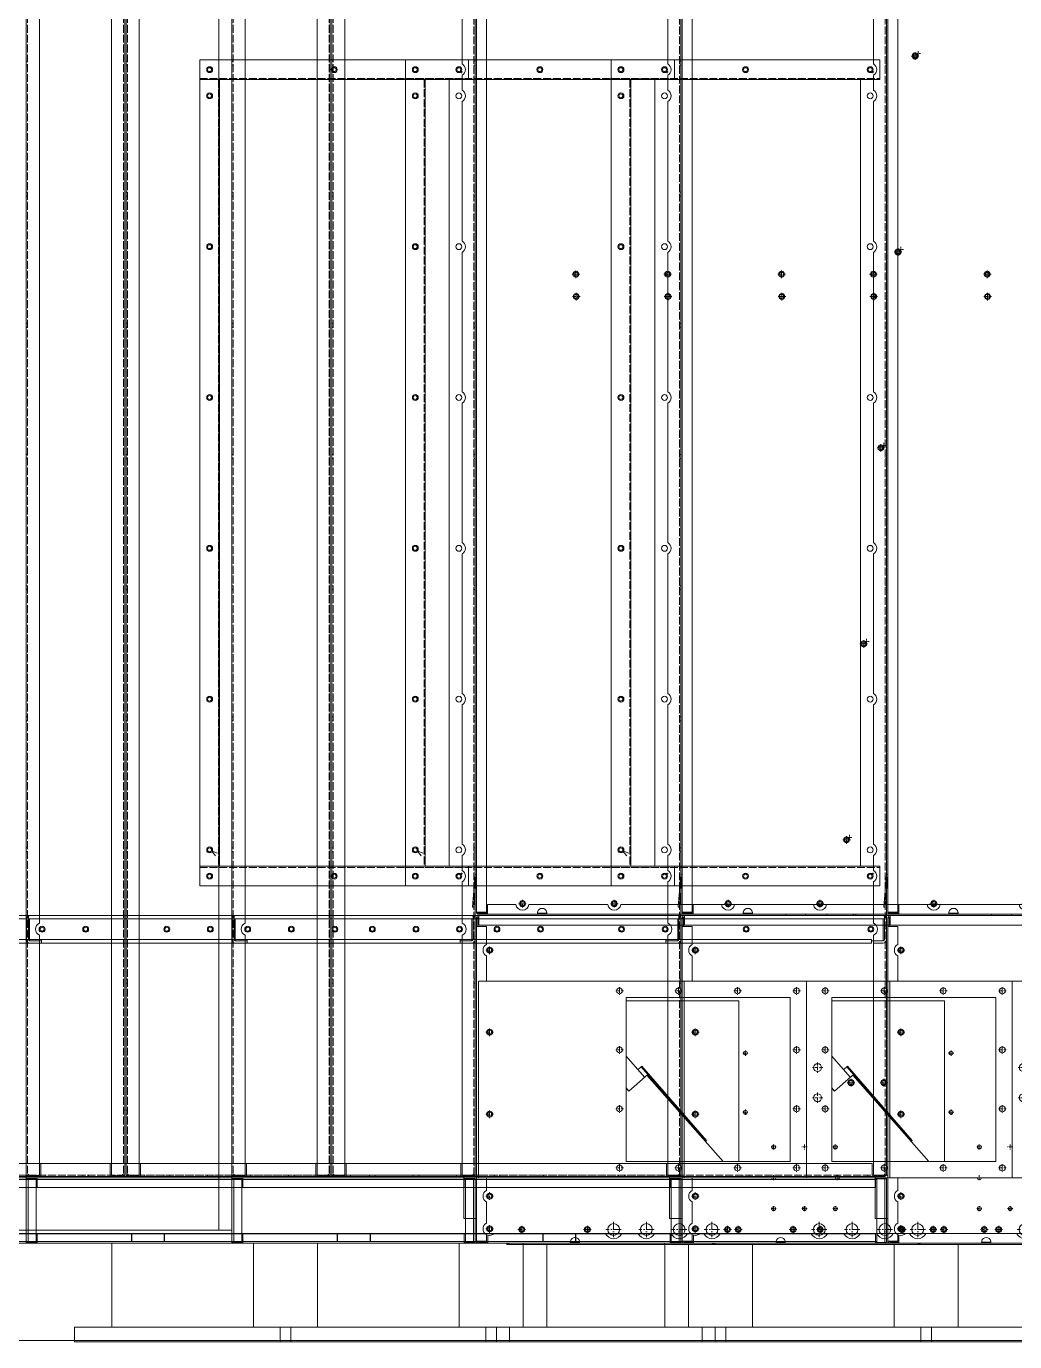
# Model space of a CAD drawing. Header units: millimetres. Extents: x -664082 to 30827, y -141530 to 21962.
# Drawn here: x -656268 to -654761, y -135805 to -133799 of the extents above; entities that cross this region are included whole.
import ezdxf

# ---------------------------------------------------------------- set-up
doc = ezdxf.new("R2010")
doc.units = ezdxf.units.MM
doc.linetypes.add('DASHDOT', pattern=[18.5, 12, -3, 0.5, -3])
doc.linetypes.add('DASHED', pattern=[15, 12, -3])

# ---------------------------------------------------------------- blocks, each defined once
blk = doc.blocks.new('485689')
at = {"color": 7, "lineweight": 13, "ltscale": 0.486}
for p, q in [((183525.3, 30767.5), (183525.3, 30864.7)), ((183528.1, 30767.5), (183528.1, 30864.7)), ((184520.5, 30864.7), (184520.5, 30767.5)), ((184523.3, 30864.7), (184523.3, 30767.5))]:
    blk.add_line(p, q, dxfattribs=at)
at = {"color": 7, "lineweight": 13, "ltscale": 0.014}
for p, q in [((183528.1, 30864.7), (183525.3, 30864.7)), ((183541.9, 30863.3), (183541.9, 30866.1)), ((184506.7, 30863.3), (184506.7, 30866.1)), ((184520.5, 30864.7), (184523.3, 30864.7)), ((183528.1, 30767.5), (183525.3, 30767.5)), ((183541.9, 30768.9), (183541.9, 30766.1)), ((184506.7, 30768.9), (184506.7, 30766.1)), ((184520.5, 30767.5), (184523.3, 30767.5))]:
    blk.add_line(p, q, dxfattribs=at)
at = {"color": 7, "lineweight": 13, "ltscale": 0.004}
for p, q in [((183526.9, 30866.1), (183527.7, 30866.1)), ((184520.9, 30866.1), (184521.7, 30866.1)), ((183527.7, 30766.1), (183526.9, 30766.1)), ((184521.7, 30766.1), (184520.9, 30766.1))]:
    blk.add_line(p, q, dxfattribs=at)
at = {"color": 7, "lineweight": 13, "ltscale": 0.007}
for p, q in [((183526.9, 30864.7), (183526.9, 30866.1)), ((183527.7, 30866.1), (183527.7, 30864.7)), ((184520.9, 30864.7), (184520.9, 30866.1)), ((184521.7, 30864.7), (184521.7, 30866.1)), ((183526.9, 30766.1), (183526.9, 30767.5)), ((183527.7, 30766.1), (183527.7, 30767.5)), ((184520.9, 30767.5), (184520.9, 30766.1)), ((184521.7, 30766.1), (184521.7, 30767.5))]:
    blk.add_line(p, q, dxfattribs=at)
at = {"color": 7, "lineweight": 13, "ltscale": 0.071}
for p, q in [((183541.9, 30866.1), (183527.7, 30866.1)), ((184520.9, 30866.1), (184506.7, 30866.1)), ((183527.7, 30766.1), (183541.9, 30766.1)), ((184506.7, 30766.1), (184520.9, 30766.1))]:
    blk.add_line(p, q, dxfattribs=at)
at = {"color": 7, "lineweight": 13, "ltscale": 0.061}
for p, q in [((183540.3, 30864.7), (183528.1, 30864.7)), ((183541.9, 30863.3), (183541.9, 30851.1)), ((184506.7, 30851.1), (184506.7, 30863.3)), ((184520.5, 30864.7), (184508.3, 30864.7)), ((183528.1, 30767.5), (183540.3, 30767.5)), ((184508.3, 30767.5), (184520.5, 30767.5))]:
    blk.add_line(p, q, dxfattribs=at)
at = {"color": 7, "lineweight": 13, "ltscale": 0.366205}
for p, q in [((183540.3, 30864.7), (183540.3, 30768.9)), ((184508.3, 30781.1), (184508.3, 30864.7))]:
    blk.add_line(p, q, dxfattribs=at)
at = {"color": 7, "lineweight": 13, "ltscale": 0.008}
for p, q in [((183540.3, 30864.5), (183541.9, 30864.5)), ((183540.3, 30863.3), (183541.9, 30863.3)), ((184506.7, 30866.1), (184506.7, 30864.5)), ((184506.7, 30864.5), (184508.3, 30864.5)), ((184506.7, 30863.3), (184508.3, 30863.3)), ((183541.9, 30768.9), (183540.3, 30768.9)), ((183541.9, 30767.7), (183540.3, 30767.7)), ((184508.3, 30768.9), (184506.7, 30768.9)), ((184508.3, 30767.7), (184506.7, 30767.7)), ((184506.7, 30766.1), (184506.7, 30767.7))]:
    blk.add_line(p, q, dxfattribs=at)
at = {"color": 7, "lineweight": 13}
for p, q in [((183541.9, 30866.1), (184506.7, 30866.1)), ((183541.9, 30863.3), (184506.7, 30863.3)), ((184506.7, 30851.1), (183541.9, 30851.1)), ((184506.7, 30768.9), (183541.9, 30768.9)), ((184506.7, 30766.1), (183541.9, 30766.1))]:
    blk.add_line(p, q, dxfattribs=at)
at = {"color": 7, "lineweight": 13, "ltscale": 0.001386}
for p, q in [((183541.9, 30866.1), (183541.9, 30865.8)), ((183541.9, 30766.1), (183541.9, 30766.4))]:
    blk.add_line(p, q, dxfattribs=at)
at = {"color": 7, "lineweight": 13, "ltscale": 0.076206}
for p, q in [((183540.3, 30782.7), (183540.3, 30767.5)), ((184508.3, 30767.5), (184508.3, 30782.7))]:
    blk.add_line(p, q, dxfattribs=at)
at = {"color": 7, "lineweight": 13, "ltscale": 0.05737}
for p, q in [((183541.9, 30780.4), (183541.9, 30768.9)), ((184506.7, 30780.4), (184506.7, 30768.9))]:
    blk.add_line(p, q, dxfattribs=at)
for p, q in [((183541.9, 30780.4), (183999.3, 30780.4)), ((183999.3, 30780.4), (183999.3, 30768.9)), ((184049.3, 30780.4), (184506.7, 30780.4)), ((184049.3, 30780.4), (184049.3, 30768.9))]:
    blk.add_line(p, q)
blk = doc.blocks.new('68679')
at = {"color": 7, "lineweight": 13, "ltscale": 0.0185}
for p, q in [((182651.6, 34840.2), (182651.6, 34855)), ((182654.8, 34840.2), (182654.8, 34855)), ((182651.6, 33867.4), (182651.6, 33882.2)), ((182654.8, 33867.4), (182654.8, 33882.2))]:
    blk.add_line(p, q, dxfattribs=at)
at = {"color": 7, "lineweight": 13, "ltscale": 0.02275}
for p, q in [((182654.8, 34837), (182654.8, 34855.2)), ((182654.8, 33867.2), (182654.8, 33885.4))]:
    blk.add_line(p, q, dxfattribs=at)
at = {"color": 7, "lineweight": 13, "ltscale": 0.042}
for p, q in [((182688.4, 34855.2), (182654.8, 34855.2)), ((182654.8, 33867.2), (182688.4, 33867.2))]:
    blk.add_line(p, q, dxfattribs=at)
at = {"color": 7, "lineweight": 13, "ltscale": 0.041987}
blk.add_line((182654.8, 34855.2), (182688.4, 34855.2), dxfattribs=at)
at = {"color": 7, "lineweight": 13, "ltscale": 0.0395}
for p, q in [((182656.8, 34860.2), (182688.4, 34860.2)), ((182688.4, 34857), (182656.8, 34857)), ((182688.4, 33865.4), (182656.8, 33865.4)), ((182656.8, 33862.2), (182688.4, 33862.2))]:
    blk.add_line(p, q, dxfattribs=at)
at = {"color": 7, "lineweight": 13, "ltscale": 0.004497}
for p, q in [((182692, 34857), (182688.4, 34857)), ((182692, 33865.4), (182688.4, 33865.4))]:
    blk.add_line(p, q, dxfattribs=at)
at = {"color": 7, "lineweight": 13, "ltscale": 0.00225}
for p, q in [((182688.4, 34857), (182688.4, 34855.2)), ((182688.4, 34855.2), (182688.4, 34857)), ((182688.4, 33867.2), (182688.4, 33865.4)), ((182688.4, 33865.4), (182688.4, 33867.2))]:
    blk.add_line(p, q, dxfattribs=at)
at = {"color": 7, "lineweight": 13}
for p, q in [((182688.4, 34855.2), (182688.4, 33867.2)), ((182693.6, 34855), (182693.6, 33867.4)), ((182651.6, 34837), (182651.6, 33885.4)), ((182651.6, 34837), (182651.6, 33885.4)), ((182656.8, 34837), (182656.8, 33885.4))]:
    blk.add_line(p, q, dxfattribs=at)
at = {"color": 7, "lineweight": 13, "ltscale": 0.0022}
for p, q in [((182691.2, 34857), (182692.6, 34858)), ((182691.2, 33865.4), (182692.6, 33864.3))]:
    blk.add_line(p, q, dxfattribs=at)
at = {"color": 7, "lineweight": 13, "ltscale": 0.004}
for p, q in [((182654.8, 34840.2), (182651.6, 34840.2)), ((182654.8, 34837), (182651.6, 34837)), ((182651.6, 33882.2), (182654.8, 33882.2))]:
    blk.add_line(p, q, dxfattribs=at)
at = {"color": 7, "lineweight": 13, "ltscale": 0.003999}
blk.add_line((182651.6, 34837), (182654.8, 34837), dxfattribs=at)
at = {"color": 7, "lineweight": 13, "ltscale": 0.003997}
blk.add_line((182654.8, 34837), (182654.8, 34840.2), dxfattribs=at)
at = {"color": 7, "lineweight": 13, "ltscale": 0.0025}
for p, q in [((182656.8, 34837), (182654.8, 34837)), ((182654.8, 33885.4), (182656.8, 33885.4))]:
    blk.add_line(p, q, dxfattribs=at)
at = {"color": 7, "lineweight": 13, "ltscale": 0.0065}
blk.add_line((182651.6, 33885.4), (182656.8, 33885.4), dxfattribs=at)
at = {"color": 7, "lineweight": 13, "ltscale": 0.004003}
blk.add_line((182654.8, 33882.2), (182654.8, 33885.4), dxfattribs=at)
at = {"color": 7, "lineweight": 13}
for centre in [(182672.6, 34836.2), (182672.6, 34646.2), (182672.6, 34456.2), (182672.6, 34266.2), (182672.6, 34076.2), (182672.6, 33886.2)]:
    blk.add_circle(centre, 3, dxfattribs=at)
for centre, radius, start, end in [((182656.8, 34855), 5.2, 90, 180), ((182656.8, 34855), 2, 90, 174.2609), ((182688.4, 34855), 5.2, 0, 90), ((182656.8, 33867.4), 5.2, 180, 270), ((182656.8, 33867.4), 2, 185.7392, 270), ((182688.4, 33867.4), 5.2, 270, 0)]:
    blk.add_arc(centre, radius, start, end, dxfattribs=at)
for points in [[(182693.6, 34855), (182693.6, 34855.3), (182693.5, 34855.6), (182693.3, 34855.9), (182692.9, 34856.3), (182692.3, 34856.7), (182692.2, 34856.8), (182692.1, 34856.9), (182692, 34857)], [(182693.6, 33867.4), (182693.6, 33867), (182693.5, 33866.7), (182693.3, 33866.4), (182692.9, 33866), (182692.3, 33865.6), (182692.2, 33865.5), (182692.1, 33865.4), (182692, 33865.4)]]:
    blk.add_open_spline(points, degree=5, knots=[0, 0, 0, 0, 0, 0, 6.191357, 6.191357, 6.191357, 7.828222, 7.828222, 7.828222, 7.828222, 7.828222, 7.828222], dxfattribs=at)
blk = doc.blocks.new('3425346')
at = {"color": 7, "lineweight": 13}
for p, q in [((155016.9, 41125), (155426.9, 41125)), ((155016.9, 41095), (155426.9, 41095))]:
    blk.add_line(p, q, dxfattribs=at)
at = {"color": 7, "lineweight": 13, "ltscale": 0.035}
for p, q in [((155016.9, 41122.2), (155016.9, 41125)), ((155426.9, 41122.2), (155426.9, 41125))]:
    blk.add_line(p, q, dxfattribs=at)
at = {"color": 7, "linetype": 'DASHED', "lineweight": 13}
blk.add_line((155016.9, 41123.4), (155426.9, 41123.4), dxfattribs=at)
at = {"color": 7, "lineweight": 13, "ltscale": 0.34}
for p, q in [((155016.9, 41122.2), (155016.9, 41095)), ((155426.9, 41095), (155426.9, 41122.2))]:
    blk.add_line(p, q, dxfattribs=at)
at = {"color": 7, "lineweight": 13}
blk.add_lwpolyline([(155416.2, 41115.3), (155414.3, 41111.8), (155417.7, 41113.9)], dxfattribs=at)
for centre in [(155031.9, 41110), (155221.9, 41110), (155411.9, 41110)]:
    blk.add_circle(centre, 3, dxfattribs=at)
blk = doc.blocks.new('235465')
at = {"color": 7, "lineweight": 13}
for p, q in [((158476.7, 41706.6), (159676.7, 41706.6)), ((159676.7, 41676.6), (158476.7, 41676.6))]:
    blk.add_line(p, q, dxfattribs=at)
at = {"color": 7, "lineweight": 13, "ltscale": 0.014}
for p, q in [((158476.7, 41703.8), (158476.7, 41706.6)), ((159676.7, 41703.8), (159676.7, 41706.6))]:
    blk.add_line(p, q, dxfattribs=at)
at = {"color": 7, "linetype": 'DASHED', "lineweight": 13}
blk.add_line((158476.7, 41705), (159676.7, 41705), dxfattribs=at)
at = {"color": 7, "lineweight": 13, "ltscale": 0.136}
for p, q in [((158476.7, 41703.8), (158476.7, 41676.6)), ((159676.7, 41676.6), (159676.7, 41703.8))]:
    blk.add_line(p, q, dxfattribs=at)
at = {"color": 7, "linetype": 'DASHED', "lineweight": 13, "ltscale": 0.008}
for p, q in [((159001.7, 41706.6), (159001.7, 41705)), ((159151.7, 41706.6), (159151.7, 41705))]:
    blk.add_line(p, q, dxfattribs=at)
at = {"color": 7, "lineweight": 13}
blk.add_lwpolyline([(159656.7, 41703.6), (159653.1, 41694.3), (159660.9, 41700.6)], dxfattribs=at)
for centre in [(158501.7, 41691.6), (158731.7, 41691.6), (158961.7, 41691.6), (159191.7, 41691.6), (159421.7, 41691.6), (159651.7, 41691.6)]:
    blk.add_circle(centre, 3, dxfattribs=at)
blk = doc.blocks.new('568596')
at = {"color": 7, "lineweight": 13, "ltscale": 0.00166}
for p, q in [((169550.9, 17462.9), (169549.9, 17462.9)), ((169550.9, 16620.9), (169549.9, 16620.9))]:
    blk.add_line(p, q, dxfattribs=at)
at = {"color": 7, "lineweight": 13, "ltscale": 0.0015}
for p, q in [((169549.9, 17462.9), (169549.9, 17462)), ((169549.9, 16621.8), (169549.9, 16620.9))]:
    blk.add_line(p, q, dxfattribs=at)
at = {"color": 7, "lineweight": 13}
for p, q in [((169549.9, 17462.9), (169549.9, 16621.8)), ((169549.9, 17462), (169549.9, 17436.4)), ((173046.2, 17464.9), (169551.6, 17464.9)), ((170022.9, 17008.9), (171222.9, 17008.9)), ((169551.6, 16618.9), (173046.2, 16618.9))]:
    blk.add_line(p, q, dxfattribs=at)
at = {"color": 7, "linetype": 'DASHED', "lineweight": 13, "ltscale": 0.003333}
for p, q in [((169551.9, 17462), (169549.9, 17462)), ((169644.9, 17464.9), (169644.9, 17462.9)), ((169650.9, 17464.9), (169650.9, 17462.9)), ((169844.9, 17464.9), (169844.9, 17462.9)), ((169850.9, 17464.9), (169850.9, 17462.9)), ((169549.9, 17445.4), (169551.9, 17445.4)), ((169549.9, 17442.9), (169551.9, 17442.9)), ((169549.9, 17436.4), (169551.9, 17436.4)), ((169549.9, 17407.4), (169551.9, 17407.4)), ((169549.9, 17398.4), (169551.9, 17398.4)), ((169549.9, 17217.4), (169551.9, 17217.4)), ((169549.9, 17208.4), (169551.9, 17208.4)), ((169549.9, 17027.4), (169551.9, 17027.4)), ((169549.9, 17018.4), (169551.9, 17018.4)), ((169549.9, 16837.4), (169551.9, 16837.4)), ((169549.9, 16828.4), (169551.9, 16828.4)), ((169549.9, 16647.4), (169551.9, 16647.4)), ((169549.9, 16640.9), (169551.9, 16640.9)), ((169549.9, 16638.4), (169551.9, 16638.4)), ((169551.9, 16621.8), (169549.9, 16621.8)), ((169644.9, 16620.9), (169644.9, 16618.9)), ((169650.9, 16620.9), (169650.9, 16618.9)), ((169844.9, 16620.9), (169844.9, 16618.9)), ((169850.9, 16620.9), (169850.9, 16618.9)), ((170044.9, 16620.9), (170044.9, 16618.9)), ((170050.9, 16620.9), (170050.9, 16618.9)), ((170244.9, 16620.9), (170244.9, 16618.9)), ((170250.9, 16620.9), (170250.9, 16618.9)), ((170444.9, 16620.9), (170444.9, 16618.9)), ((170450.9, 16620.9), (170450.9, 16618.9)), ((170644.9, 16620.9), (170644.9, 16618.9)), ((170650.9, 16620.9), (170650.9, 16618.9)), ((170844.9, 16620.9), (170844.9, 16618.9)), ((170850.9, 16620.9), (170850.9, 16618.9)), ((171044.9, 16620.9), (171044.9, 16618.9)), ((171050.9, 16620.9), (171050.9, 16618.9)), ((171244.9, 16620.9), (171244.9, 16618.9)), ((171250.9, 16620.9), (171250.9, 16618.9))]:
    blk.add_line(p, q, dxfattribs=at)
at = {"color": 7, "lineweight": 13, "ltscale": 0.001174}
for p, q in [((169550.9, 17462.9), (169551.6, 17462.9)), ((169550.9, 16620.9), (169551.6, 16620.9))]:
    blk.add_line(p, q, dxfattribs=at)
at = {"color": 7, "lineweight": 13, "ltscale": 0.002252}
for p, q in [((169551.6, 17464.9), (169551.6, 17463.6)), ((169551.6, 16618.9), (169551.6, 16620.3))]:
    blk.add_line(p, q, dxfattribs=at)
at = {"color": 7, "lineweight": 13, "ltscale": 0.002009}
for p, q in [((169551.6, 17462.4), (169551.6, 17463.6)), ((169551.6, 16621.5), (169551.6, 16620.3))]:
    blk.add_line(p, q, dxfattribs=at)
at = {"color": 7, "linetype": 'DASHED', "lineweight": 13}
for p, q in [((173046.2, 17462.9), (169551.6, 17462.9)), ((169551.9, 17464.9), (169551.9, 16621.8)), ((169551.9, 17462), (169551.9, 17436.4)), ((170044.9, 17464.9), (170044.9, 17462.9)), ((170050.9, 17464.9), (170050.9, 17462.9)), ((170244.9, 17464.9), (170244.9, 17462.9)), ((170250.9, 17464.9), (170250.9, 17462.9)), ((170444.9, 17464.9), (170444.9, 17462.9)), ((170450.9, 17464.9), (170450.9, 17462.9)), ((170644.9, 17464.9), (170644.9, 17462.9)), ((170650.9, 17464.9), (170650.9, 17462.9)), ((170844.9, 17464.9), (170844.9, 17462.9)), ((170850.9, 17464.9), (170850.9, 17462.9)), ((171044.9, 17464.9), (171044.9, 17462.9)), ((171050.9, 17464.9), (171050.9, 17462.9)), ((171244.9, 17464.9), (171244.9, 17462.9)), ((171250.9, 17464.9), (171250.9, 17462.9)), ((169551.6, 16620.9), (173046.2, 16620.9))]:
    blk.add_line(p, q, dxfattribs=at)
at = {"color": 7, "linetype": 'DASHED', "lineweight": 13, "ltscale": 0.001183}
for p, q in [((169551.6, 17462.9), (169552.3, 17462.9)), ((169551.6, 16620.9), (169552.3, 16620.9))]:
    blk.add_line(p, q, dxfattribs=at)
at = {"color": 7, "linetype": 'DASHED', "lineweight": 13, "ltscale": 0.001406}
for p, q in [((169551.6, 17462.4), (169551.6, 17461.5)), ((169551.6, 16621.5), (169551.6, 16622.3))]:
    blk.add_line(p, q, dxfattribs=at)
at = {"color": 7, "linetype": 'DASHED', "lineweight": 13, "ltscale": 0.027667}
for p, q in [((169551.6, 17444.9), (169551.6, 17461.5)), ((169551.6, 16622.3), (169551.6, 16638.9))]:
    blk.add_line(p, q, dxfattribs=at)
at = {"color": 7, "linetype": 'DASHED', "lineweight": 13, "ltscale": 0.0015}
for p, q in [((169551.9, 17462.9), (169551.9, 17462)), ((169551.9, 16621.8), (169551.9, 16620.9))]:
    blk.add_line(p, q, dxfattribs=at)
at = {"color": 7, "lineweight": 13, "ltscale": 0.058667}
for p, q in [((173046.2, 17444.9), (169551.6, 17444.9)), ((169553.3, 17442.9), (169569.9, 17442.9)), ((169569.9, 17444.9), (169569.9, 16640.9)), ((170022.9, 16658.9), (170022.9, 17008.9)), ((171222.9, 16658.9), (171222.9, 17008.9)), ((170022.9, 16658.9), (171222.9, 16658.9)), ((169917.7, 16638.9), (169551.6, 16638.9)), ((169569.9, 16640.9), (169551.9, 16640.9)), ((169999.2, 16638.9), (169936.1, 16638.9)), ((170016.6, 16638.9), (170039.2, 16638.9)), ((170056.6, 16638.9), (170269.2, 16638.9)), ((170286.6, 16638.9), (170499.2, 16638.9)), ((170516.6, 16638.9), (170729.2, 16638.9)), ((170746.6, 16638.9), (170959.2, 16638.9)), ((170976.6, 16638.9), (171189.2, 16638.9)), ((171206.6, 16638.9), (171229.2, 16638.9)), ((171246.6, 16638.9), (172998.7, 16638.9))]:
    blk.add_line(p, q, dxfattribs=at)
at = {"color": 7, "linetype": 'DASHED', "lineweight": 13, "ltscale": 0.002333}
blk.add_line((169551.9, 17442.9), (169553.3, 17442.9), dxfattribs=at)
at = {"color": 7, "lineweight": 13, "ltscale": 0.058667}
for centre in [(169926.9, 17402.9), (169926.9, 16642.9), (170007.9, 16643.9), (170047.9, 16643.9), (170277.9, 16643.9), (170507.9, 16643.9), (170737.9, 16643.9), (170967.9, 16643.9), (171197.9, 16643.9), (171237.9, 16643.9)]:
    blk.add_circle(centre, 4.5, dxfattribs=at)
at = {"color": 7, "lineweight": 13}
for centre in [(169926.9, 17212.9), (169926.9, 17022.9), (170007.9, 17023.9), (170047.9, 17023.9), (170277.9, 17023.9), (170507.9, 17023.9), (170737.9, 17023.9), (170967.9, 17023.9), (171197.9, 17023.9), (171237.9, 17023.9), (169926.9, 16832.9), (170007.9, 16833.9), (171237.9, 16833.9)]:
    blk.add_circle(centre, 4.5, dxfattribs=at)
at = {"color": 7, "lineweight": 13, "ltscale": 0.058667}
for centre, start, end in [((169926.9, 16642.9), 203.5779, 336.4221), ((170007.9, 16643.9), 209.9997, 330.0003), ((170047.9, 16643.9), 209.9997, 330.0003), ((170277.9, 16643.9), 209.9997, 330.0003), ((170507.9, 16643.9), 209.9997, 330.0003), ((170737.9, 16643.9), 209.9997, 330.0003), ((170967.9, 16643.9), 209.9997, 330.0003), ((171197.9, 16643.9), 209.9997, 330.0003), ((171237.9, 16643.9), 209.9997, 330.0003)]:
    blk.add_arc(centre, 10, start, end, dxfattribs=at)
at = {"color": 7, "lineweight": 13}
for points in [[(169553.3, 17461.5), (169552.8, 17461.8), (169552.3, 17462.1), (169551.8, 17462.4), (169551.3, 17462.6), (169550.9, 17462.9)], [(169553.3, 17461.5), (169553, 17462), (169552.6, 17462.4), (169552.3, 17462.8), (169552, 17463.2), (169551.6, 17463.6)], [(169553.3, 16622.3), (169552.8, 16622.1), (169552.3, 16621.8), (169551.8, 16621.5), (169551.3, 16621.2), (169550.9, 16620.9)], [(169553.3, 16622.3), (169553, 16621.9), (169552.6, 16621.5), (169552.3, 16621), (169552, 16620.6), (169551.6, 16620.3)]]:
    blk.add_open_spline(points, degree=5, dxfattribs=at)
at = {"color": 7, "linetype": 'DASHED', "lineweight": 13}
for points in [[(169553.3, 17461.5), (169553, 17461.7), (169552.6, 17461.9), (169552.3, 17462.1), (169551.9, 17462.2), (169551.6, 17462.4)], [(169553.3, 17461.5), (169553.1, 17461.8), (169552.9, 17462.1), (169552.7, 17462.4), (169552.5, 17462.6), (169552.3, 17462.9)], [(169553.3, 16622.3), (169553, 16622.1), (169552.6, 16622), (169552.3, 16621.8), (169551.9, 16621.6), (169551.6, 16621.5)], [(169553.3, 16622.3), (169553.1, 16622), (169552.9, 16621.8), (169552.7, 16621.5), (169552.5, 16621.2), (169552.3, 16620.9)]]:
    blk.add_open_spline(points, degree=5, dxfattribs=at)
blk = doc.blocks.new('1')
at = {"lineweight": 20}
for p, q in [((10512.8, 12349.3), (10512.8, 8749.3)), ((9812.8, 8769.3), (10512.8, 8769.3)), ((9812.8, 8749.3), (10512.8, 8749.3)), ((10512.8, 8749.3), (11512.8, 8749.3)), ((11512.8, 8749.3), (11512.8, 8752.8)), ((11512.8, 8749.3), (11516.3, 8749.3)), ((16912.8, 8749.3), (12012.8, 8749.3)), ((9812.8, 8600.9), (18012.8, 8600.9))]:
    blk.add_line(p, q, dxfattribs=at)
at = {"color": 7, "lineweight": 20}
for p, q in [((10512.8, 12347.6), (10512.8, 8853)), ((10662.8, 12347.6), (10662.8, 8853)), ((10492.8, 12329.3), (10492.8, 8769.3)), ((11512.8, 12104.2), (11512.8, 9254.4)), ((11527.8, 9254.4), (11527.8, 12104.2)), ((11506.5, 9262.2), (11510.8, 9312)), ((11508.5, 9262), (11512.8, 9311.8)), ((14509.3, 9249.3), (11516.3, 9249.3)), ((11529.4, 9266.3), (11572.9, 9266.3)), ((11529.4, 9251.3), (11606.1, 9251.3)), ((11592.8, 9266.3), (11712.9, 9266.3)), ((11619.6, 9251.3), (12405.1, 9251.3)), ((11732.8, 9266.3), (12495.2, 9266.3)), ((11512.8, 8752.8), (11512.8, 9232.3)), ((14071.7, 9234.3), (11516.3, 9234.3)), ((11527.8, 9204.9), (11527.8, 9232.3)), ((11527.8, 9149.3), (11527.8, 9187.6)), ((11515.8, 8849.3), (11515.8, 9149.3)), ((12015.8, 9149.3), (11515.8, 9149.3)), ((12015.8, 9149.3), (12015.8, 8849.3)), ((11740.8, 9124.3), (11990.8, 9124.3)), ((11740.8, 9124.3), (11740.8, 8874.3)), ((11740.8, 9119.3), (11912.8, 9119.3)), ((11912.8, 8874.3), (11912.8, 9119.3)), ((11990.8, 8874.3), (11990.8, 9124.3)), ((11740.8, 9034.9), (11769, 9002.6)), ((11862.2, 8905.3), (11763.8, 9018.5)), ((11863.3, 8906.2), (11764.9, 9019.5)), ((11769.7, 9003.3), (11745, 8981.4)), ((11889, 8874.3), (11772.7, 9005.9)), ((11740.8, 8874.3), (11990.8, 8874.3)), ((10515.7, 8851.3), (10660.8, 8851.3)), ((11493.6, 8853.4), (11493.6, 8787.1)), ((11515.8, 8849.3), (12015.8, 8849.3)), ((11527.8, 8779.9), (11527.8, 8812.6)), ((10956.6, 8749.3), (10956.6, 8621.3)), ((11172.9, 8749.3), (11172.9, 8621.3)), ((11656.1, 8749.3), (11529.8, 8749.3)), ((11709.2, 8764.3), (11540, 8764.3)), ((12549.3, 8747.3), (11562.3, 8747.3)), ((11619.8, 8747.3), (11619.8, 8621.3)), ((12556.1, 8749.3), (11669.6, 8749.3)), ((11759.2, 8764.3), (11734.5, 8764.3)), ((11809.2, 8764.3), (11784.5, 8764.3)), ((11859.2, 8764.3), (11834.5, 8764.3)), ((11836.1, 8747.3), (11836.1, 8621.3)), ((14141.2, 8764.3), (11884.5, 8764.3)), ((10899.7, 8621.3), (11229.7, 8621.3)), ((10899.7, 8621.3), (10899.7, 8599.3)), ((11229.7, 8621.3), (11229.7, 8599.3)), ((11563, 8621.3), (11893, 8621.3)), ((11563, 8621.3), (11563, 8599.3)), ((11893, 8621.3), (11893, 8599.3)), ((11229.7, 8599.3), (10899.7, 8599.3)), ((11893, 8599.3), (11563, 8599.3))]:
    blk.add_line(p, q, dxfattribs=at)
at = {"color": 7, "linetype": 'DASHED', "lineweight": 20}
for p, q in [((10514.8, 12347.6), (10514.8, 8853)), ((10660.8, 12347.6), (10660.8, 8853)), ((10512.8, 10552.3), (10514.8, 10552.3)), ((10512.8, 10546.3), (10514.8, 10546.3)), ((10512.8, 10352.3), (10514.8, 10352.3)), ((10512.8, 10346.3), (10514.8, 10346.3)), ((10512.8, 10152.3), (10514.8, 10152.3)), ((10512.8, 10146.3), (10514.8, 10146.3)), ((10512.8, 9952.3), (10514.8, 9952.3)), ((10512.8, 9946.3), (10514.8, 9946.3)), ((10512.8, 9752.3), (10514.8, 9752.3)), ((10512.8, 9746.3), (10514.8, 9746.3)), ((10512.8, 9552.3), (10514.8, 9552.3)), ((10512.8, 9546.3), (10514.8, 9546.3)), ((10512.8, 9352.3), (10514.8, 9352.3)), ((10512.8, 9346.3), (10514.8, 9346.3)), ((10515.7, 8853.3), (10662.8, 8853.3))]:
    blk.add_line(p, q, dxfattribs=at)
at = {"color": 7, "lineweight": 20, "ltscale": 0.058667}
for p, q in [((10642.8, 12347.6), (10642.8, 8853)), ((10532.8, 12300.1), (10532.8, 9237.4)), ((10532.8, 9219.1), (10532.8, 8853)), ((10534.8, 8871.3), (10640.8, 8871.3)), ((10534.8, 8854.7), (10534.8, 8871.3)), ((10640.8, 8851.3), (10640.8, 8871.3))]:
    blk.add_line(p, q, dxfattribs=at)
at = {"color": 7, "linetype": 'DASHDOT', "lineweight": 20, "ltscale": 0.292505}
for p, q in [((12187.4, 10560.1), (12175.7, 10560.1)), ((12161.2, 10261.2), (12149.5, 10261.2)), ((12135.1, 9962.4), (12123.4, 9962.4)), ((12108.9, 9663.5), (12097.2, 9663.5)), ((12082.8, 9364.7), (12071.1, 9364.7))]:
    blk.add_line(p, q, dxfattribs=at)
at = {"color": 7, "linetype": 'DASHDOT', "lineweight": 20, "ltscale": 0.194995}
for p, q in [((12185.5, 10560.2), (12177.7, 10560.2)), ((12159.3, 10261.3), (12151.5, 10261.3)), ((12133.2, 9962.5), (12125.4, 9962.5)), ((12107, 9663.6), (12099.2, 9663.6)), ((12080.9, 9364.7), (12073.1, 9364.7))]:
    blk.add_line(p, q, dxfattribs=at)
at = {"color": 7, "linetype": 'DASHDOT', "lineweight": 20, "ltscale": 0.292499}
for p, q in [((12181.5, 10566), (12181.5, 10554.3)), ((12155.4, 10267.1), (12155.4, 10255.4)), ((11664.3, 10233.1), (11664.3, 10221.4)), ((11804.3, 10233.1), (11804.3, 10221.4)), ((11670.2, 10227.3), (11658.5, 10227.3)), ((11810.2, 10227.3), (11798.5, 10227.3)), ((11670.7, 10193.3), (11659, 10193.3)), ((11664.8, 10199.1), (11664.8, 10187.4)), ((11810.7, 10193.3), (11799, 10193.3)), ((11804.8, 10199.1), (11804.8, 10187.4)), ((12129.2, 9968.2), (12129.2, 9956.5)), ((11582.8, 9273.1), (11582.8, 9261.4)), ((11722.8, 9273.1), (11722.8, 9261.4)), ((11588.7, 9267.3), (11577, 9267.3)), ((11728.7, 9267.3), (11717, 9267.3)), ((11538.7, 9196.3), (11527, 9196.3)), ((11736.7, 9134.3), (11725, 9134.3)), ((11826.7, 9134.3), (11815, 9134.3)), ((11916.7, 9134.3), (11905, 9134.3)), ((12006.7, 9134.3), (11995, 9134.3)), ((11538.7, 9071.3), (11527, 9071.3)), ((11736.7, 9044.3), (11725, 9044.3)), ((12006.7, 9044.3), (11995, 9044.3)), ((12089.7, 8994.3), (12078, 8994.3)), ((12139.7, 8994.3), (12128, 8994.3)), ((11736.7, 8954.3), (11725, 8954.3)), ((12006.7, 8954.3), (11995, 8954.3)), ((11538.7, 8946.3), (11527, 8946.3)), ((11736.7, 8864.3), (11725, 8864.3)), ((11826.7, 8864.3), (11815, 8864.3)), ((11916.7, 8864.3), (11905, 8864.3)), ((12006.7, 8864.3), (11995, 8864.3)), ((11538.7, 8821.3), (11527, 8821.3)), ((11538.7, 8771.3), (11527, 8771.3)), ((11587.7, 8770.3), (11576, 8770.3)), ((11687.7, 8770.3), (11676, 8770.3)), ((11917.7, 8770.3), (11906, 8770.3)), ((12042.7, 8770.3), (12031, 8770.3)), ((12167.7, 8770.3), (12156, 8770.3)), ((12292.7, 8770.3), (12281, 8770.3))]:
    blk.add_line(p, q, dxfattribs=at)
at = {"color": 7, "linetype": 'DASHDOT', "lineweight": 20, "ltscale": 0.195001}
for p, q in [((12181.6, 10564.1), (12181.6, 10556.3)), ((12189.8, 10563.8), (12182, 10563.8)), ((12185.9, 10567.7), (12185.9, 10559.9)), ((12163.7, 10265), (12155.9, 10265)), ((12159.8, 10268.9), (12159.8, 10261.1)), ((11664.4, 10231.3), (11664.4, 10223.5)), ((11804.4, 10231.3), (11804.4, 10223.5)), ((11668.3, 10227.4), (11660.5, 10227.4)), ((11808.3, 10227.4), (11800.5, 10227.4)), ((11668.4, 10193.5), (11660.6, 10193.5)), ((11808.4, 10193.5), (11800.6, 10193.5)), ((12137.5, 9966.1), (12129.7, 9966.1)), ((12133.6, 9970), (12133.6, 9962.2)), ((12111.4, 9667.2), (12103.6, 9667.2)), ((12085.2, 9368.4), (12077.4, 9368.4)), ((11722.8, 9271.2), (11722.8, 9263.4)), ((11726.7, 9267.3), (11718.9, 9267.3)), ((11926.7, 9039.3), (11918.9, 9039.3)), ((11926.7, 8949.3), (11918.9, 8949.3)), ((11969.7, 8896.3), (11961.9, 8896.3)), ((12016.7, 8896.3), (12008.9, 8896.3)), ((12063.7, 8896.3), (12055.9, 8896.3)), ((11969.7, 8849.3), (11961.9, 8849.3)), ((12066.7, 8849.3), (12058.9, 8849.3)), ((11969.7, 8802.3), (11961.9, 8802.3)), ((12016.7, 8802.3), (12008.9, 8802.3)), ((12063.7, 8802.3), (12055.9, 8802.3))]:
    blk.add_line(p, q, dxfattribs=at)
at = {"color": 7, "linetype": 'DASHDOT', "lineweight": 20, "ltscale": 0.194998}
for p, q in [((12155.4, 10265.2), (12155.4, 10257.4)), ((11664.5, 10197.4), (11664.5, 10189.6)), ((11804.5, 10197.4), (11804.5, 10189.6)), ((12129.3, 9966.4), (12129.3, 9958.6))]:
    blk.add_line(p, q, dxfattribs=at)
at = {"color": 7, "linetype": 'DASHDOT', "lineweight": 20, "ltscale": 0.195}
for p, q in [((12107.5, 9671.1), (12107.5, 9663.3)), ((12103.1, 9667.5), (12103.1, 9659.7)), ((12077, 9368.6), (12077, 9360.8)), ((12081.3, 9372.3), (12081.3, 9364.5)), ((11922.8, 9043.2), (11922.8, 9035.4)), ((11922.8, 8953.2), (11922.8, 8945.4)), ((11965.8, 8900.2), (11965.8, 8892.4)), ((12012.8, 8900.2), (12012.8, 8892.4)), ((12059.8, 8900.2), (12059.8, 8892.4)), ((11965.8, 8853.2), (11965.8, 8845.4)), ((12062.8, 8853.2), (12062.8, 8845.4)), ((11965.8, 8806.2), (11965.8, 8798.4)), ((12012.8, 8806.2), (12012.8, 8798.4)), ((12059.8, 8806.2), (12059.8, 8798.4))]:
    blk.add_line(p, q, dxfattribs=at)
at = {"color": 7, "linetype": 'DASHDOT', "lineweight": 20, "ltscale": 0.2925}
for p, q in [((12103.1, 9669.4), (12103.1, 9657.7)), ((12076.9, 9370.5), (12076.9, 9358.8)), ((11532.8, 9202.1), (11532.8, 9190.4)), ((11730.8, 9140.1), (11730.8, 9128.4)), ((11820.8, 9140.1), (11820.8, 9128.4)), ((11910.8, 9140.1), (11910.8, 9128.4)), ((12000.8, 9140.1), (12000.8, 9128.4)), ((11532.8, 9077.1), (11532.8, 9065.4)), ((11730.8, 9050.1), (11730.8, 9038.4)), ((12000.8, 9050.1), (12000.8, 9038.4)), ((12083.8, 9000.1), (12083.8, 8988.4)), ((12133.8, 9000.1), (12133.8, 8988.4)), ((11532.8, 8952.1), (11532.8, 8940.4)), ((11730.8, 8960.1), (11730.8, 8948.4)), ((12000.8, 8960.1), (12000.8, 8948.4)), ((11730.8, 8870.1), (11730.8, 8858.4)), ((11820.8, 8870.1), (11820.8, 8858.4)), ((11910.8, 8870.1), (11910.8, 8858.4)), ((12000.8, 8870.1), (12000.8, 8858.4)), ((11532.8, 8827.1), (11532.8, 8815.4)), ((11532.8, 8777.1), (11532.8, 8765.4)), ((11581.8, 8776.1), (11581.8, 8764.4)), ((11681.8, 8776.1), (11681.8, 8764.4)), ((11911.8, 8776.1), (11911.8, 8764.4)), ((12036.8, 8776.1), (12036.8, 8764.4)), ((12161.8, 8776.1), (12161.8, 8764.4)), ((12286.8, 8776.1), (12286.8, 8764.4))]:
    blk.add_line(p, q, dxfattribs=at)
at = {"color": 7, "lineweight": 20, "ltscale": 0.05}
for p, q in [((11512.8, 9311.8), (11510.8, 9312)), ((11508.5, 9262), (11506.5, 9262.2)), ((11984.6, 9251.3), (11984.6, 9249.3)), ((11512.8, 9245.8), (11514.8, 9245.8)), ((11516.3, 8749.3), (11516.3, 8751.3)), ((11558.8, 8747.3), (11560.8, 8747.3)), ((11656.1, 8749.3), (11656.1, 8751.3)), ((11669.6, 8749.3), (11669.6, 8751.3))]:
    blk.add_line(p, q, dxfattribs=at)
at = {"color": 7, "lineweight": 20, "ltscale": 0.0775}
for p, q in [((11512.8, 9254.4), (11515.9, 9254.4)), ((11515.9, 9251.3), (11515.9, 9254.4)), ((11529.4, 9251.3), (11529.4, 9254.4))]:
    blk.add_line(p, q, dxfattribs=at)
at = {"color": 7, "lineweight": 20, "ltscale": 0.2975}
for p, q in [((11515.9, 9254.4), (11527.8, 9254.4)), ((11529.4, 9266.3), (11529.4, 9254.4))]:
    blk.add_line(p, q, dxfattribs=at)
at = {"color": 7, "lineweight": 20, "ltscale": 0.0375}
for p, q in [((11515.9, 9252.9), (11515.9, 9254.4)), ((11514.8, 9245.8), (11516.3, 9245.8)), ((11762.6, 9017.5), (11763.8, 9018.5)), ((11763.8, 9018.5), (11764.9, 9019.5)), ((11862.2, 8905.3), (11863.3, 8906.2)), ((11516.3, 8751.3), (11516.3, 8752.8))]:
    blk.add_line(p, q, dxfattribs=at)
at = {"color": 7, "lineweight": 20, "ltscale": 0.04}
for p, q in [((11515.9, 9251.3), (11515.9, 9252.9)), ((11606.1, 9251.3), (11606.1, 9252.9)), ((11619.6, 9251.3), (11619.6, 9252.9))]:
    blk.add_line(p, q, dxfattribs=at)
at = {"color": 7, "lineweight": 20, "ltscale": 0.3375}
for p, q in [((11529.4, 9252.9), (11515.9, 9252.9)), ((11515.9, 9251.3), (11529.4, 9251.3)), ((11512.8, 9232.3), (11512.8, 9245.8)), ((11514.8, 9245.8), (11514.8, 9232.3)), ((11516.3, 8751.3), (11529.8, 8751.3)), ((11529.8, 8749.3), (11516.3, 8749.3))]:
    blk.add_line(p, q, dxfattribs=at)
at = {"color": 7, "lineweight": 20, "ltscale": 0.000294144}
blk.add_line((11515.9, 9251.3), (11515.9, 9251.3), dxfattribs=at)
at = {"color": 7, "lineweight": 20, "ltscale": 0.0875}
for p, q in [((11516.3, 9249.3), (11516.3, 9245.8)), ((11512.8, 9232.3), (11516.3, 9232.3)), ((11512.8, 8752.8), (11516.3, 8752.8)), ((11529.8, 8749.3), (11529.8, 8752.8))]:
    blk.add_line(p, q, dxfattribs=at)
at = {"color": 7, "lineweight": 20, "ltscale": 0.168029}
for p, q in [((11606.1, 9252.9), (11612.8, 9252.9)), ((11606.1, 9251.3), (11612.8, 9251.3)), ((11619.6, 9252.9), (11612.8, 9252.9)), ((11619.6, 9251.3), (11612.8, 9251.3))]:
    blk.add_line(p, q, dxfattribs=at)
at = {"color": 7, "lineweight": 20, "ltscale": 0.049942}
blk.add_line((12014.6, 9251.3), (12014.6, 9249.3), dxfattribs=at)
at = {"color": 7, "lineweight": 20, "ltscale": 0.049995}
blk.add_line((12014.6, 9251.3), (12014.6, 9249.3), dxfattribs=at)
at = {"color": 7, "lineweight": 20, "ltscale": 0.050191}
for p, q in [((12047, 9251.3), (12046.8, 9249.3)), ((12087, 9249.3), (12087.1, 9251.3)), ((12087.6, 9251.3), (12087.4, 9249.3)), ((12091.1, 9251.3), (12091, 9249.3))]:
    blk.add_line(p, q, dxfattribs=at)
at = {"color": 7, "lineweight": 20, "ltscale": 0.2875}
for p, q in [((11516.3, 9234.3), (11516.3, 9245.8)), ((11516.3, 9232.3), (11527.8, 9232.3)), ((11527.8, 8752.8), (11516.3, 8752.8))]:
    blk.add_line(p, q, dxfattribs=at)
at = {"color": 7, "linetype": 'DASHED', "lineweight": 20, "ltscale": 0.003333}
for p, q in [((10512.8, 9152.3), (10514.8, 9152.3)), ((10512.8, 9146.3), (10514.8, 9146.3)), ((10512.8, 8952.3), (10514.8, 8952.3)), ((10662.8, 8952.3), (10660.8, 8952.3)), ((10512.8, 8946.3), (10514.8, 8946.3)), ((10515.7, 8853.3), (10515.7, 8851.3)), ((10532.3, 8851.3), (10532.3, 8853.3)), ((10534.8, 8851.3), (10534.8, 8853.3)), ((10541.3, 8851.3), (10541.3, 8853.3)), ((10643.3, 8851.3), (10643.3, 8853.3)), ((10659.9, 8853.3), (10659.9, 8851.3))]:
    blk.add_line(p, q, dxfattribs=at)
at = {"color": 7, "lineweight": 20, "ltscale": 0.125001}
blk.add_line((11758.9, 9014.2), (11762.6, 9017.5), dxfattribs=at)
at = {"color": 7, "linetype": 'DASHDOT', "lineweight": 20, "ltscale": 0.389996}
for p, q in [((12040.6, 9017.3), (12025, 9017.3)), ((12040.6, 8971.3), (12025, 8971.3))]:
    blk.add_line(p, q, dxfattribs=at)
at = {"color": 7, "linetype": 'DASHDOT', "lineweight": 20, "ltscale": 0.389999}
blk.add_line((12032.8, 9025.1), (12032.8, 9009.5), dxfattribs=at)
at = {"color": 7, "lineweight": 20, "ltscale": 0.1}
blk.add_line((11769.7, 9003.3), (11772.7, 9005.9), dxfattribs=at)
at = {"color": 7, "lineweight": 20, "ltscale": 0.157289}
blk.add_line((11745, 8981.4), (11740.8, 8986.2), dxfattribs=at)
at = {"color": 7, "lineweight": 20, "ltscale": 0.1554}
blk.add_line((11745, 8981.4), (11740.8, 8986.1), dxfattribs=at)
at = {"color": 7, "linetype": 'DASHDOT', "lineweight": 20, "ltscale": 0.39}
blk.add_line((12032.8, 8979.1), (12032.8, 8963.5), dxfattribs=at)
at = {"color": 7, "lineweight": 20, "ltscale": 0.15}
for p, q in [((11532.8, 8943.3), (11532.8, 8949.3)), ((11532.8, 8768.3), (11532.8, 8774.3))]:
    blk.add_line(p, q, dxfattribs=at)
at = {"color": 7, "lineweight": 20, "ltscale": 0.010428}
blk.add_line((11861.9, 8905), (11862.2, 8905.3), dxfattribs=at)
at = {"color": 7, "lineweight": 20, "ltscale": 0.002252}
for p, q in [((10512.8, 8853), (10514.2, 8853)), ((10662.8, 8853), (10661.5, 8853))]:
    blk.add_line(p, q, dxfattribs=at)
at = {"color": 7, "lineweight": 20, "ltscale": 0.002009}
for p, q in [((10515.4, 8853), (10514.2, 8853)), ((10660.3, 8853), (10661.5, 8853))]:
    blk.add_line(p, q, dxfattribs=at)
at = {"color": 7, "linetype": 'DASHED', "lineweight": 20, "ltscale": 0.001183}
for p, q in [((10514.8, 8853), (10514.8, 8853.7)), ((10660.8, 8853), (10660.8, 8853.7))]:
    blk.add_line(p, q, dxfattribs=at)
at = {"color": 7, "linetype": 'DASHED', "lineweight": 20, "ltscale": 0.0015}
for p, q in [((10514.8, 8853.3), (10515.7, 8853.3)), ((10660.8, 8853.3), (10659.9, 8853.3))]:
    blk.add_line(p, q, dxfattribs=at)
at = {"color": 7, "lineweight": 20, "ltscale": 0.001174}
for p, q in [((10514.8, 8852.3), (10514.8, 8853)), ((10660.8, 8852.3), (10660.8, 8853))]:
    blk.add_line(p, q, dxfattribs=at)
at = {"color": 7, "lineweight": 20, "ltscale": 0.00166}
for p, q in [((10514.8, 8852.3), (10514.8, 8851.3)), ((10660.8, 8852.3), (10660.8, 8851.3))]:
    blk.add_line(p, q, dxfattribs=at)
at = {"color": 7, "lineweight": 20, "ltscale": 0.0015}
for p, q in [((10514.8, 8851.3), (10515.7, 8851.3)), ((10660.8, 8851.3), (10659.9, 8851.3))]:
    blk.add_line(p, q, dxfattribs=at)
at = {"color": 7, "linetype": 'DASHED', "lineweight": 20, "ltscale": 0.001406}
for p, q in [((10515.4, 8853), (10516.2, 8853)), ((10660.3, 8853), (10659.4, 8853))]:
    blk.add_line(p, q, dxfattribs=at)
at = {"color": 7, "linetype": 'DASHED', "lineweight": 20, "ltscale": 0.027667}
for p, q in [((10532.8, 8853), (10516.2, 8853)), ((10642.8, 8853), (10659.4, 8853))]:
    blk.add_line(p, q, dxfattribs=at)
at = {"color": 7, "linetype": 'DASHED', "lineweight": 20, "ltscale": 0.002333}
blk.add_line((10534.8, 8853.3), (10534.8, 8854.7), dxfattribs=at)
at = {"color": 7, "lineweight": 20, "ltscale": 0.479992}
for p, q in [((11512.8, 8853.4), (11493.6, 8853.4)), ((11512.8, 8787.1), (11493.6, 8787.1))]:
    blk.add_line(p, q, dxfattribs=at)
at = {"color": 7, "lineweight": 20, "ltscale": 0.483494}
blk.add_line((11527.8, 8829.9), (11527.8, 8849.3), dxfattribs=at)
at = {"color": 7, "linetype": 'DASHDOT', "lineweight": 20}
for p, q in [((11733.5, 8770.3), (11710.1, 8770.3)), ((11721.8, 8782), (11721.8, 8758.6)), ((11783.5, 8770.3), (11760.1, 8770.3)), ((11771.8, 8782), (11771.8, 8758.6)), ((11833.5, 8770.3), (11810.1, 8770.3)), ((11821.8, 8782), (11821.8, 8758.6)), ((11883.5, 8770.3), (11860.1, 8770.3)), ((11871.8, 8782), (11871.8, 8758.6))]:
    blk.add_line(p, q, dxfattribs=at)
at = {"color": 7, "lineweight": 20, "ltscale": 0.245994}
blk.add_line((11527.8, 8752.8), (11527.8, 8762.6), dxfattribs=at)
at = {"color": 7, "lineweight": 20, "ltscale": 0.224015}
blk.add_line((11529.8, 8761.7), (11529.8, 8752.8), dxfattribs=at)
at = {"color": 7, "lineweight": 20, "ltscale": 0.050016}
for p, q in [((11558.8, 8747.3), (11558.8, 8749.3)), ((11560.8, 8747.3), (11560.8, 8749.3))]:
    blk.add_line(p, q, dxfattribs=at)
at = {"color": 7, "lineweight": 20, "ltscale": 0.049866}
blk.add_line((11562.3, 8749.3), (11562.3, 8747.3), dxfattribs=at)
at = {"color": 7, "lineweight": 20, "ltscale": 0.169248}
for p, q in [((11656.1, 8751.3), (11662.8, 8751.3)), ((11656.1, 8749.3), (11662.8, 8749.3)), ((11669.6, 8751.3), (11662.8, 8751.3)), ((11669.6, 8749.3), (11662.8, 8749.3))]:
    blk.add_line(p, q, dxfattribs=at)
at = {"color": 7, "lineweight": 20}
for centre, radius in [((12181.5, 10560.1), 4.5), ((12181.6, 10560.2), 3), ((12155.4, 10261.2), 4.5), ((12155.4, 10261.3), 3), ((11664.3, 10227.3), 4.5), ((11804.3, 10227.3), 4.5), ((11664.4, 10227.4), 3), ((11804.4, 10227.4), 3), ((11664.8, 10193.3), 4.5), ((11664.5, 10193.5), 3), ((11804.8, 10193.3), 4.5), ((11804.5, 10193.5), 3), ((12129.2, 9962.4), 4.5), ((12129.3, 9962.5), 3), ((12103.1, 9663.5), 4.5), ((12103.1, 9663.6), 3), ((12076.9, 9364.7), 4.5), ((12077, 9364.7), 3), ((11582.8, 9267.3), 4.5), ((11582.8, 9267.3), 3), ((11722.8, 9267.3), 4.5), ((11722.8, 9267.3), 3), ((11532.8, 9196.3), 4.5), ((11532.8, 9196.3), 3), ((11730.8, 9134.3), 4.5), ((11820.8, 9134.3), 4.5), ((11910.8, 9134.3), 4.5), ((12000.8, 9134.3), 4.5), ((11532.8, 9071.3), 4.5), ((11532.8, 9071.3), 3), ((11730.8, 9044.3), 4.5), ((12000.8, 9044.3), 4.5), ((11922.8, 9039.3), 3), ((12032.8, 9017.3), 6), ((12083.8, 8994.3), 4.5), ((12083.8, 8994.3), 3), ((12133.8, 8994.3), 4.5), ((12133.8, 8994.3), 3), ((12032.8, 8971.3), 6), ((11532.8, 8946.3), 4.5), ((11532.8, 8946.3), 3), ((11730.8, 8954.3), 4.5), ((11922.8, 8949.3), 3), ((12000.8, 8954.3), 4.5), ((11965.8, 8896.3), 3), ((12059.8, 8896.3), 3), ((11730.8, 8864.3), 4.5), ((11820.8, 8864.3), 4.5), ((11910.8, 8864.3), 4.5), ((12000.8, 8864.3), 4.5), ((12062.8, 8849.3), 3), ((11532.8, 8821.3), 4.5), ((11532.8, 8821.3), 3), ((11965.8, 8802.3), 3), ((12012.8, 8802.3), 3), ((12059.8, 8802.3), 3), ((11532.8, 8771.3), 4.5), ((11532.8, 8771.3), 3), ((11581.8, 8770.3), 4.5), ((11581.8, 8770.3), 3), ((11681.8, 8770.3), 4.5), ((11681.8, 8770.3), 3), ((11721.8, 8770.3), 9), ((11771.8, 8770.3), 9), ((11821.8, 8770.3), 9), ((11871.8, 8770.3), 9), ((11911.8, 8770.3), 4.5), ((11911.8, 8770.3), 3), ((12036.8, 8770.3), 4.5), ((12036.8, 8770.3), 3), ((12161.8, 8770.3), 4.5), ((12161.8, 8770.3), 3), ((12286.8, 8770.3), 4.5), ((12286.8, 8770.3), 3)]:
    blk.add_circle(centre, radius, dxfattribs=at)
at = {"color": 7, "lineweight": 20, "ltscale": 0.058667}
blk.add_circle((10536.8, 9228.3), 4.5, dxfattribs=at)
at = {"color": 7, "lineweight": 20}
for centre, radius, start, end in [((12185.9, 10563.8), 3, 200.5288, 239.4712), ((12159.8, 10265), 3, 200.5288, 239.4712), ((12133.6, 9966.1), 3, 200.5288, 239.4712), ((12107.5, 9667.2), 3, 200.5288, 239.4712), ((12081.3, 9368.4), 3, 200.5288, 239.4712), ((11515.9, 9254.4), 3.1, 175, 270), ((11516.3, 9245.8), 3.5, 90, 180), ((11515.9, 9254.4), 1.5, 180, 270), ((11582.8, 9267.3), 10, 185.7392, 354.2608), ((11622, 9252.5), 16.1, 173.4757, 179.6789), ((11612.8, 9253.2), 7, 9.8709, 170.1291), ((11603.7, 9252.5), 16.2, 0.3311, 6.523), ((11722.8, 9267.3), 10, 185.7392, 354.2608), ((11789.7, 9254.4), 3.1, 270, 270.2606), ((11516.3, 9245.8), 1.5, 90, 180), ((11532.8, 9196.3), 10, 120, 240), ((12012.8, 8896.3), 3, 359.7382, 0.2618), ((11965.8, 8849.3), 3, 180, 0), ((11532.8, 8821.3), 10, 120, 240), ((11532.8, 8771.3), 10, 120, 240), ((11516.3, 8752.8), 3.5, 180, 270), ((11516.3, 8752.8), 1.5, 180, 270), ((11532.8, 8771.3), 10, 252.5424, 315.573), ((11551.3, 8752.8), 3.5, 270, 270.245), ((11560.3, 8752.8), 3.5, 269.755, 270), ((11662.8, 8751.3), 7, 12.3736, 167.6264), ((11721.8, 8770.3), 14, 205.3769, 334.6231), ((11771.8, 8770.3), 14, 205.3769, 334.6231), ((11821.8, 8770.3), 14, 205.3769, 334.6231), ((11871.8, 8770.3), 14, 205.3769, 334.6231)]:
    blk.add_arc(centre, radius, start, end, dxfattribs=at)
at = {"color": 7, "lineweight": 20, "ltscale": 0.058667}
blk.add_arc((10536.8, 9228.3), 10, 113.5779, 246.4221, dxfattribs=at)
at = {"color": 7, "lineweight": 20}
for points, knots in [([(11605.8, 9252.6), (11605.8, 9252.3), (11605.9, 9252), (11605.9, 9251.7), (11605.9, 9251.4), (11606, 9251.3), (11606.1, 9251.3), (11606.1, 9251.3), (11606.1, 9251.3)], [0, 0, 0, 0, 0, 0, 3.570616, 3.570616, 3.570616, 4.974883, 4.974883, 4.974883, 4.974883, 4.974883, 4.974883]), ([(11619.8, 9252.6), (11619.8, 9252.3), (11619.8, 9252), (11619.8, 9251.7), (11619.8, 9251.4), (11619.7, 9251.3), (11619.6, 9251.3), (11619.6, 9251.3), (11619.6, 9251.3)], [0, 0, 0, 0, 0, 0, 3.570616, 3.570616, 3.570616, 4.974883, 4.974883, 4.974883, 4.974883, 4.974883, 4.974883]), ([(11655.8, 8750.5), (11655.8, 8750.1), (11655.9, 8749.8), (11655.9, 8749.6), (11655.9, 8749.4), (11656, 8749.3), (11656, 8749.3), (11656.1, 8749.3), (11656.1, 8749.3)], [0, 0, 0, 0, 0, 0, 3.902586, 3.902586, 3.902586, 4.80152, 4.80152, 4.80152, 4.80152, 4.80152, 4.80152]), ([(11669.8, 8750.5), (11669.8, 8750.1), (11669.8, 8749.8), (11669.8, 8749.6), (11669.8, 8749.4), (11669.7, 8749.3), (11669.7, 8749.3), (11669.6, 8749.3), (11669.6, 8749.3)], [0, 0, 0, 0, 0, 0, 3.902586, 3.902586, 3.902586, 4.80152, 4.80152, 4.80152, 4.80152, 4.80152, 4.80152])]:
    blk.add_open_spline(points, degree=5, knots=knots, dxfattribs=at)
for points in [[(11605.9, 9253.3), (11605.9, 9253.1), (11605.9, 9253), (11606, 9252.9), (11606, 9252.9), (11606.1, 9252.9)], [(11619.8, 9253.3), (11619.8, 9253.1), (11619.8, 9253), (11619.7, 9252.9), (11619.7, 9252.9), (11619.6, 9252.9)], [(10516.2, 8854.7), (10515.8, 8854.3), (10515.4, 8854), (10515, 8853.7), (10514.6, 8853.3), (10514.2, 8853)], [(10516.2, 8854.7), (10516, 8854.1), (10515.7, 8853.6), (10515.4, 8853.1), (10515.1, 8852.7), (10514.8, 8852.3)], [(10659.4, 8854.7), (10659.9, 8854.3), (10660.3, 8854), (10660.7, 8853.7), (10661.1, 8853.3), (10661.5, 8853)], [(10659.4, 8854.7), (10659.7, 8854.1), (10660, 8853.6), (10660.3, 8853.1), (10660.6, 8852.7), (10660.8, 8852.3)], [(11655.8, 8750.5), (11655.8, 8750.9), (11655.9, 8751.3), (11655.9, 8751.8), (11655.9, 8752.3), (11656, 8752.8)], [(11655.9, 8751.5), (11655.9, 8751.4), (11655.9, 8751.3), (11656, 8751.3), (11656, 8751.3), (11656.1, 8751.3)], [(11669.8, 8751.5), (11669.8, 8751.4), (11669.8, 8751.3), (11669.7, 8751.3), (11669.7, 8751.3), (11669.6, 8751.3)], [(11669.7, 8752.8), (11669.8, 8752.3), (11669.8, 8751.8), (11669.8, 8751.3), (11669.8, 8750.9), (11669.8, 8750.5)]]:
    blk.add_open_spline(points, degree=5, dxfattribs=at)
at = {"color": 7, "linetype": 'DASHED', "lineweight": 20}
for points in [[(10516.2, 8854.7), (10516, 8854.5), (10515.7, 8854.2), (10515.4, 8854), (10515.1, 8853.8), (10514.8, 8853.7)], [(10516.2, 8854.7), (10516.1, 8854.3), (10515.9, 8854), (10515.7, 8853.7), (10515.6, 8853.3), (10515.4, 8853)], [(10659.4, 8854.7), (10659.6, 8854.3), (10659.8, 8854), (10660, 8853.7), (10660.1, 8853.3), (10660.3, 8853)], [(10659.4, 8854.7), (10659.7, 8854.5), (10660, 8854.2), (10660.3, 8854), (10660.6, 8853.8), (10660.8, 8853.7)]]:
    blk.add_open_spline(points, degree=5, dxfattribs=at)
at = {"lineweight": 20, "ltscale": 7.5}
for name, p, rotation in [('568596', (28129.8, -160698.6), 90), ('235465', (-30585.8, 169001), 270)]:
    blk.add_blockref(name, p, dxfattribs=dict(at, rotation=rotation))
at = {"lineweight": 20, "ltscale": 7.5, "xscale": -1}
for name, p, rotation in [('3425346', (-143926.1, 51649.3), 180), ('68679', (-23349.3, -173444.3), 270)]:
    blk.add_blockref(name, p, dxfattribs=dict(at, rotation=rotation))
at = {"lineweight": 20, "ltscale": 7.5}
blk.add_blockref('3425346', (-143926.1, -31800.7), dxfattribs=at)
at = {"lineweight": 20, "ltscale": 7.5, "xscale": -1}
blk.add_blockref('485689', (195036.1, -22016.8), dxfattribs=at)

msp = doc.modelspace()

# ---------------------------------------------------------------- block references
at = {"lineweight": 5}
for p in [(-667094.5, -144403.9), (-666780.9, -144403.9), (-666467.4, -144403.9)]:
    msp.add_blockref('1', p, dxfattribs=at)

doc.saveas('drawing.dxf')
